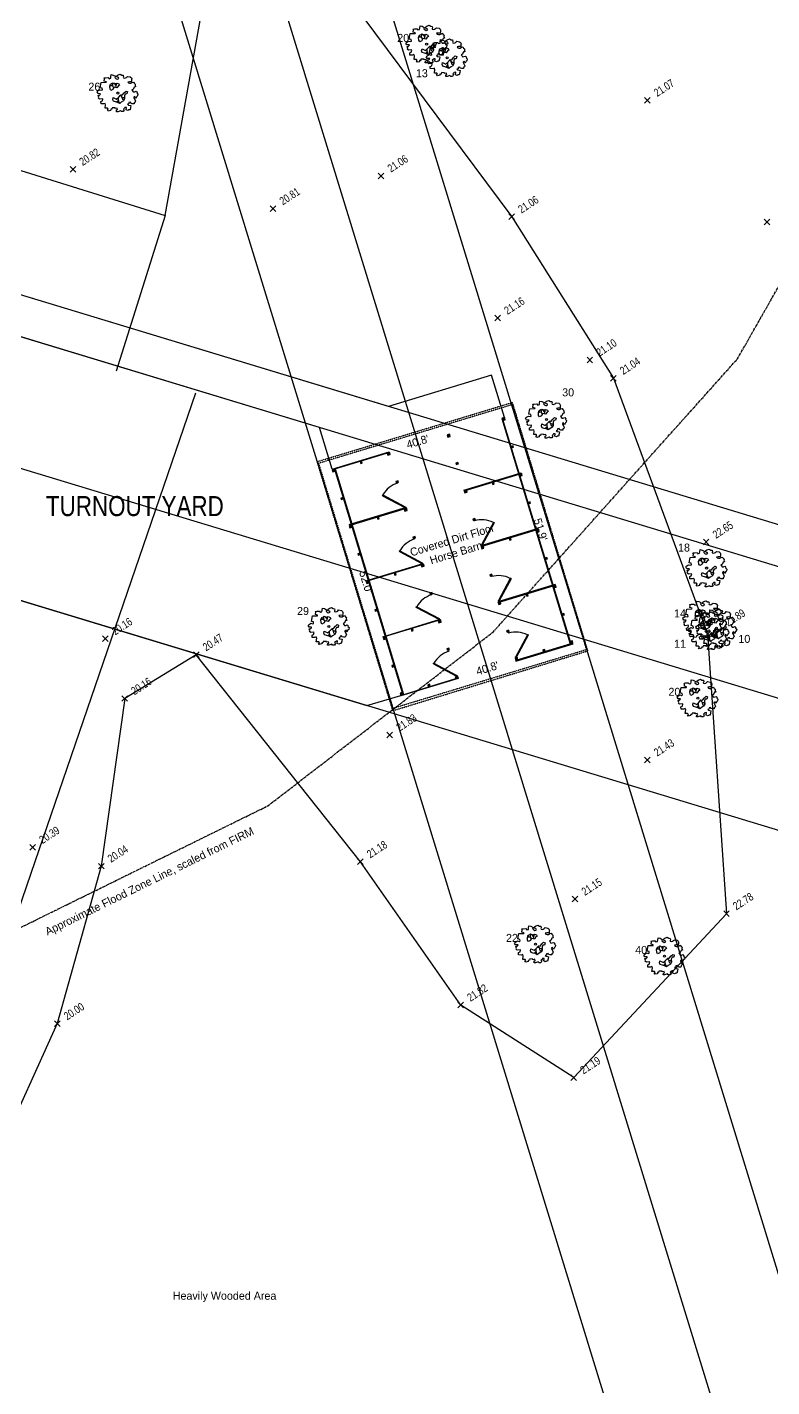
# Model space of a CAD drawing. Header units: inches. Extents: x -625442 to 34963, y -27993 to 66986.
# Drawn here: x -333629 to -331844, y 27782 to 31043 of the extents above; entities that cross this region are included whole.
import ezdxf
from ezdxf.enums import TextEntityAlignment as Align

# ---------------------------------------------------------------- set-up
doc = ezdxf.new("R2010")
doc.units = ezdxf.units.IN
doc.header["$LTSCALE"] = 0.5
doc.header["$MEASUREMENT"] = 0
doc.linetypes.add('HIDDEN2', pattern=[0.1875, 0.125, -0.0625])
doc.linetypes.add('PHANTOM', pattern=[20, 10, -2, 2, -2, 2, -2])
for name, color, linetype in [('A-ANNO-TEXT', 30, 'Continuous'), ('BUILDING OH', 80, 'HIDDEN2'), ('FEMA FLOOD ZONE', 190, 'PHANTOM'), ('FENCE', 7, 'FEN_LINE'), ('P-ABOVE', 201, 'HIDDEN2'), ('P-BELOW-LIGHT', 143, 'Continuous'), ('P-BELOW-MED', 145, 'Continuous'), ('P-WALL', 90, 'Continuous'), ('SPOT ELEVATION TEXT', 252, 'Continuous'), ('TEXT', 7, 'Continuous'), ('TREE LINE', 73, 'Continuous'), ('Trees-Anno', 43, 'Continuous'), ('TreesMARK', 46, 'Continuous')]:
    doc.layers.add(name, color=color, linetype=linetype)
doc.styles.add('1-8T', font='Arial.ttf', dxfattribs={"width": 0.8, "height": 24})
doc.styles.add('BLDG', font='IC-Romans.shx', dxfattribs={"width": 0.8})
doc.styles.get("Standard").update_dxf_attribs({"font": 'Arial.ttf'})
doc.styles.add('TXT', font='IC-Romans.shx')
doc.linetypes.add('FEN_LINE', pattern='A,0.5,-0.2,[" X ",Standard,S=0.1,R=0,X=-0.1,Y=-0.05],-0.25', length=0.95)

# ---------------------------------------------------------------- blocks, each defined once
blk = doc.blocks.new('SPT10')
at = {"color": 0, "linetype": 'Continuous'}
for p, q in [((-0.35, -0.35), (0.35, 0.35)), ((0.35, -0.35), (-0.35, 0.35))]:
    blk.add_line(p, q, dxfattribs=at)
blk = doc.blocks.new('TREE11')
at = {"linetype": 'Continuous'}
for p, q in [((-0.134, 0.178), (-0.184, 0.176)), ((-0.156, 0.177), (-0.179, 0.211)), ((-0.132, 0.24), (-0.134, 0.178)), ((-0.134, 0.178), (-0.103, 0.129)), ((-0.094, 0.242), (-0.047, 0.184)), ((-0.034, 0.247), (-0.058, 0.14)), ((0.006, -0.194), (-0.03, -0.231)), ((0.008, -0.119), (0.006, -0.244)), ((0.008, -0.167), (0.027, -0.23)), ((0.027, -0.23), (0.058, -0.256)), ((0.065, -0.059), (0.113, -0.104)), ((0.096, -0.089), (0.115, -0.156)), ((0.113, -0.104), (0.17, -0.108)), ((0.115, -0.156), (0.157, -0.173)), ((0.141, -0.107), (0.163, -0.133))]:
    blk.add_line(p, q, dxfattribs=at)
for points in [[(-0.04, 0.357), (-0.015, 0.344), (0.008, 0.351), (0.028, 0.361), (0.015, 0.389), (-0.027, 0.402), (-0.019, 0.434), (0.006, 0.451), (0.063, 0.474), (0.102, 0.449), (0.138, 0.447), (0.147, 0.41), (0.136, 0.393), (0.141, 0.378), (0.17, 0.37), (0.196, 0.378), (0.22, 0.391), (0.243, 0.415), (0.313, 0.402), (0.339, 0.381), (0.35, 0.351), (0.344, 0.329), (0.34, 0.28), (0.289, 0.282), (0.248, 0.275), (0.265, 0.252), (0.293, 0.244), (0.328, 0.244), (0.361, 0.265), (0.39, 0.275), (0.412, 0.246), (0.437, 0.224), (0.433, 0.195), (0.446, 0.154), (0.413, 0.148), (0.388, 0.092), (0.354, 0.079), (0.368, 0.058), (0.388, 0.027), (0.422, 0.031), (0.457, 0.043), (0.483, 0.016), (0.474, 0.001), (0.503, -0.026), (0.494, -0.071), (0.476, -0.084), (0.45, -0.136), (0.429, -0.087), (0.398, -0.104), (0.399, -0.119), (0.44, -0.196), (0.432, -0.226), (0.411, -0.238), (0.409, -0.268), (0.363, -0.268), (0.329, -0.255), (0.315, -0.23), (0.28, -0.238), (0.276, -0.273), (0.246, -0.282), (0.266, -0.303), (0.327, -0.315), (0.32, -0.365), (0.306, -0.423), (0.28, -0.423), (0.248, -0.44), (0.207, -0.421), (0.216, -0.36), (0.179, -0.362), (0.166, -0.381), (0.14, -0.4), (0.162, -0.419), (0.138, -0.464), (0.091, -0.464), (0.072, -0.441), (0.001, -0.467), (-0.033, -0.467), (-0.028, -0.422), (-0.003, -0.413), (-0.014, -0.379), (-0.063, -0.389), (-0.062, -0.374), (-0.141, -0.37), (-0.149, -0.404), (-0.177, -0.406), (-0.18, -0.435), (-0.24, -0.45), (-0.26, -0.42), (-0.236, -0.405), (-0.254, -0.38), (-0.315, -0.38), (-0.303, -0.291), (-0.316, -0.259), (-0.349, -0.272), (-0.418, -0.27), (-0.422, -0.212), (-0.383, -0.196), (-0.372, -0.151), (-0.384, -0.142), (-0.455, -0.151), (-0.484, -0.125), (-0.473, -0.106), (-0.49, -0.053), (-0.458, -0.053), (-0.439, -0.033), (-0.432, -0.017), (-0.493, -0.016), (-0.518, 0.028), (-0.497, 0.053), (-0.45, 0.082), (-0.409, 0.069), (-0.382, 0.08), (-0.388, 0.119), (-0.437, 0.131), (-0.412, 0.266), (-0.287, 0.27), (-0.282, 0.283), (-0.337, 0.3), (-0.331, 0.357), (-0.341, 0.379), (-0.305, 0.383), (-0.238, 0.387), (-0.216, 0.358), (-0.176, 0.368), (-0.17, 0.404), (-0.164, 0.459), (-0.113, 0.45), (-0.059, 0.418), (-0.073, 0.387)], [(-0.118, 0.258), (-0.067, 0.236), (-0.022, 0.249), (0.027, 0.23), (0.047, 0.196), (0.015, 0.181), (-0.022, 0.128), (-0.087, 0.145), (-0.114, 0.117), (-0.121, 0.09), (-0.174, 0.064), (-0.194, 0.1), (-0.201, 0.17), (-0.18, 0.224), (-0.136, 0.243)], [(0.014, -0.114), (0.079, -0.044), (0.118, -0.048), (0.163, 0.008), (0.206, 0.048), (0.241, 0.034), (0.227, -0.023), (0.185, -0.025), (0.166, -0.07), (0.171, -0.149), (0.145, -0.196), (0.088, -0.232), (0.048, -0.263), (-0.004, -0.237), (-0.053, -0.224), (-0.108, -0.207), (-0.126, -0.167), (-0.115, -0.115), (-0.029, -0.154)]]:
    blk.add_lwpolyline(points, close=True, dxfattribs=at)
blk.add_circle((0, 0), 0.0248, dxfattribs=at)

msp = doc.modelspace()

# ---------------------------------------------------------------- linework, layer by layer
at = {"layer": 'BUILDING OH'}
for points in [[(-332934.45234, 30000.88664), (-332465.69593, 30143.1234)], [(-332934.45234, 30000.88664), (-332753.1118, 29403.58621), (-332284.99687, 29547.24549), (-332465.69593, 30143.1234)]]:
    msp.add_lwpolyline(points, dxfattribs=at)
at = {"layer": 'DEFPOINTS'}
for p, q in [((-338764.83742, 50655.22511), (-330196.36454, 22734.78695)), ((-338993.93012, 50580.58565), (-330425.45724, 22660.14749)), ((-339229.15428, 50514.33546), (-330660.6814, 22593.8973)), ((-328337.03464, 28789.57021), (-343290.05203, 33328.41142)), ((-328364.91824, 28697.70888), (-343317.93563, 33236.55009)), ((-328450.78833, 28407.69444), (-343403.80572, 32946.53565)), ((-328536.65843, 28117.67999), (-343489.67582, 32656.5212))]:
    msp.add_line(p, q, dxfattribs=at)
at = {"layer": 'FEMA FLOOD ZONE'}
msp.add_lwpolyline([(-338076.1272, 27552.20048), (-337803.61034, 27864.74301), (-337632.45643, 28173.32053), (-337418.71776, 28592.71524), (-337341.23751, 28974.71159), (-337132.84229, 29372.73578), (-336953.8363, 29527.67127), (-336748.11308, 29583.76859), (-336659.94566, 29538.35642), (-336435.52039, 29340.6801), (-336366.05531, 29268.55494), (-336360.71187, 29207.11493), (-335901.17385, 28432.43707), (-335658.04623, 28306.8857), (-335361.48387, 28264.14487), (-335177.13444, 28256.13106), (-334808.43528, 28320.2422), (-334621.41384, 28403.05273), (-333051.84379, 29175.61297), (-332512.1541, 29592.33613), (-331926.43524, 30247.61468), (-331106.21353, 31690.11821)], dxfattribs=at)
at = {"layer": 'FENCE'}
for points in [[(-333298.58188, 30591.55128), (-333032.49767, 32075.12091), (-333167.98824, 32679.97527)], [(-334724.11911, 31035.55252), (-333298.58188, 30591.55128)], [(-333298.58188, 30591.55128), (-333416.05997, 30218.42996)], [(-333225.32605, 30165.28872), (-333620.36139, 29012.98269), (-334257.37465, 27150.97457)]]:
    msp.add_lwpolyline(points, dxfattribs=at)
at = {"layer": 'P-ABOVE'}
msp.add_lwpolyline([(-332752.38959, 29409.74534), (-332288.07273, 29550.635), (-332466.20948, 30137.7036), (-332930.52634, 29996.81395)], close=True, dxfattribs=at)
at = {"layer": 'P-BELOW-LIGHT'}
for p, q in [((-334089.88729, 29803.30794), (-332814.83111, 29416.27719)), ((-332814.83111, 29416.27719), (-332733.65469, 29440.5107))]:
    msp.add_line(p, q, dxfattribs=at)
for points in [[(-332484.94438, 30106.93825), (-332515.6889, 30208.26009), (-332763.31137, 30133.12294), (-334809.51264, 30754.22719)], [(-332898.28963, 29983.08266), (-332928.59861, 30082.96912), (-333749.98771, 30332.2937)]]:
    msp.add_lwpolyline(points, dxfattribs=at)
at = {"layer": 'P-BELOW-MED'}
for p, q in [((-332491.6428, 30104.90572), (-332490.20742, 30105.34126)), ((-332491.6428, 30104.90572), (-332327.4434, 29563.76913)), ((-332490.20742, 30105.34126), (-332327.60501, 29569.46771)), ((-332892.59104, 29983.24427), (-332729.98863, 29447.37073)), ((-332891.15567, 29983.67981), (-332726.95627, 29442.54323)), ((-332582.04692, 29932.73837), (-332444.72932, 29974.40524)), ((-332581.61137, 29931.30299), (-332449.55682, 29971.37287)), ((-332444.72932, 29974.40524), (-332444.29378, 29972.96986)), ((-332741.53608, 29951.22534), (-332741.02795, 29949.55073)), ((-332777.29093, 29919.29052), (-332723.93241, 29890.77529)), ((-332776.34828, 29921.05443), (-332722.98976, 29892.53921)), ((-332582.04692, 29932.73837), (-332581.61137, 29931.30299)), ((-332723.17072, 29890.70034), (-332722.95295, 29889.98265)), ((-332557.34792, 29860.81117), (-332556.83979, 29859.13656)), ((-332511.63966, 29855.07293), (-332540.15488, 29801.71441)), ((-332509.87574, 29854.13028), (-332538.39097, 29800.77176)), ((-332700.88548, 29817.25695), (-332700.37735, 29815.58235)), ((-332736.64033, 29785.32213), (-332683.28181, 29756.80691)), ((-332735.69768, 29787.08605), (-332682.33916, 29758.57082)), ((-332538.98256, 29800.28617), (-332538.76479, 29799.56848)), ((-332682.52012, 29756.73195), (-332682.30235, 29756.01426)), ((-332516.69732, 29726.84278), (-332516.18919, 29725.16818)), ((-332470.98906, 29721.10455), (-332499.50428, 29667.74602)), ((-332469.22514, 29720.16189), (-332497.74036, 29666.80337)), ((-332660.23488, 29683.28857), (-332659.72675, 29681.61396)), ((-332695.98973, 29651.35374), (-332642.63121, 29622.83852)), ((-332695.04708, 29653.11766), (-332641.68855, 29624.60244)), ((-332498.33196, 29666.31778), (-332498.11419, 29665.60009)), ((-332641.86952, 29622.76356), (-332641.65175, 29622.04587)), ((-332475.61118, 29591.43902), (-332475.10305, 29589.76442)), ((-332429.90291, 29585.70078), (-332458.41814, 29532.34226)), ((-332428.139, 29584.75813), (-332456.65422, 29531.39961)), ((-332619.14873, 29547.8848), (-332618.6406, 29546.2102)), ((-332654.90358, 29515.94998), (-332601.54506, 29487.43476)), ((-332653.96093, 29517.7139), (-332600.60241, 29489.19868)), ((-332457.24582, 29530.91402), (-332457.02805, 29530.19633)), ((-332600.78337, 29487.3598), (-332600.5656, 29486.64211))]:
    msp.add_line(p, q, dxfattribs=at)
for points in [[(-332898.28963, 29983.08266), (-332760.97203, 30024.74953), (-332760.53649, 30023.31415), (-332892.59104, 29983.24427)], [(-332851.94044, 29849.27589), (-332719.88589, 29889.34577), (-332720.32143, 29890.78114), (-332857.63903, 29849.11427)], [(-332403.64318, 29839.00148), (-332404.07872, 29840.43685), (-332541.39631, 29798.76998), (-332540.96077, 29797.33461), (-332408.90622, 29837.40449)], [(-332816.55288, 29713.71051), (-332816.98842, 29715.14589), (-332679.67083, 29756.81275), (-332679.23528, 29755.37738), (-332811.28984, 29715.3075)], [(-332362.99257, 29705.03309), (-332363.42812, 29706.46846), (-332500.74571, 29664.8016), (-332500.31017, 29663.36622), (-332368.25562, 29703.4361)], [(-332775.90228, 29579.74213), (-332776.33782, 29581.1775), (-332639.02022, 29622.84437), (-332638.58468, 29621.40899), (-332770.63923, 29581.33911)], [(-332326.00803, 29564.20467), (-332458.06258, 29524.13479), (-332457.62704, 29522.69942), (-332320.30944, 29564.36628), (-332320.74498, 29565.80166)], [(-332728.39164, 29442.10768), (-332596.33709, 29482.17756), (-332595.90155, 29480.74219), (-332733.21915, 29439.07532), (-332733.65469, 29440.5107)]]:
    msp.add_lwpolyline(points, dxfattribs=at)
for centre in [(-332776.81961, 29920.17247), (-332723.46108, 29891.65725), (-332510.7577, 29854.60161), (-332736.16901, 29786.20409), (-332539.27292, 29801.24308), (-332682.81048, 29757.68887), (-332470.1071, 29720.63322), (-332695.5184, 29652.2357), (-332498.62232, 29667.2747), (-332642.15988, 29623.72048), (-332429.02096, 29585.22946), (-332654.43226, 29516.83194), (-332457.53618, 29531.87093), (-332601.07373, 29488.31672)]:
    msp.add_circle(centre, 1, dxfattribs=at)
for centre, start, end in [((-332723.46108, 29891.65725), 106.87959644, 150.93254798), ((-332539.27292, 29801.24308), 62.8266449, 106.87959644), ((-332682.81048, 29757.68887), 106.87959644, 150.93254798), ((-332498.62232, 29667.2747), 62.8266449, 106.87959644), ((-332642.15988, 29623.72048), 106.87959644, 150.93254798), ((-332457.53618, 29531.87093), 62.8266449, 106.87959644), ((-332601.07373, 29488.31672), 106.87959644, 150.93254798)]:
    msp.add_arc(centre, 60.5, start, end, dxfattribs=at)
at = {"layer": 'P-WALL'}
for p, q in [((-332490.20742, 30105.34126), (-332483.34739, 30101.6752)), ((-332484.94438, 30106.93825), (-332488.61044, 30100.07822)), ((-332616.99893, 30066.86837), (-332620.66499, 30060.00834)), ((-332622.26198, 30065.27138), (-332615.40194, 30061.60532)), ((-332469.59176, 30037.40015), (-332463.31245, 30035.64793)), ((-332464.32872, 30038.99714), (-332468.5755, 30034.05094)), ((-332825.92369, 29997.72581), (-332830.86989, 30001.97259)), ((-332827.52068, 30002.98885), (-332829.2729, 29996.70954)), ((-332765.79953, 30021.71716), (-332758.9395, 30018.05111)), ((-332760.53649, 30023.31415), (-332764.20255, 30016.45412)), ((-332897.85409, 29981.64728), (-332890.99405, 29977.98123)), ((-332892.59104, 29983.24427), (-332896.2571, 29976.38424)), ((-332601.64631, 29997.33027), (-332595.367, 29995.57805)), ((-332596.38327, 29998.92726), (-332600.63005, 29993.98106)), ((-332449.55682, 29971.37287), (-332442.69679, 29967.70682)), ((-332444.29378, 29972.96986), (-332447.95983, 29966.10983)), ((-332745.18387, 29953.77605), (-332738.90456, 29952.02383)), ((-332739.92083, 29955.37304), (-332744.16761, 29950.42684)), ((-332509.68098, 29947.38152), (-332514.62718, 29951.6283)), ((-332511.27797, 29952.64456), (-332513.03019, 29946.36525)), ((-332877.23842, 29913.70617), (-332870.95911, 29911.95395)), ((-332871.97538, 29915.30316), (-332876.22216, 29910.35696)), ((-332581.61137, 29931.30299), (-332574.75134, 29927.63694)), ((-332576.34833, 29932.89998), (-332580.01439, 29926.03995)), ((-332423.67812, 29905.02875), (-332427.92489, 29900.08255)), ((-332725.14893, 29887.74878), (-332718.2889, 29884.08272)), ((-332719.88589, 29889.34577), (-332723.55194, 29882.48573)), ((-332428.94116, 29903.43176), (-332422.66185, 29901.67954)), ((-332857.20348, 29847.6789), (-332850.34345, 29844.01284)), ((-332851.94044, 29849.27589), (-332855.6065, 29842.41585)), ((-332785.27309, 29863.75742), (-332790.21929, 29868.0042)), ((-332786.87008, 29869.02046), (-332788.6223, 29862.74116)), ((-332560.99571, 29863.36188), (-332554.7164, 29861.60966)), ((-332555.73267, 29864.95887), (-332559.97945, 29860.01267)), ((-332403.64318, 29839.00148), (-332407.30923, 29832.14144)), ((-332704.53327, 29819.80767), (-332698.25396, 29818.05545)), ((-332699.27022, 29821.40466), (-332703.517, 29816.45846)), ((-332469.03038, 29813.41313), (-332473.97658, 29817.65991)), ((-332470.62737, 29818.67617), (-332472.37959, 29812.39687)), ((-332408.90622, 29837.40449), (-332402.04619, 29833.73843)), ((-332836.58782, 29779.73779), (-332830.30851, 29777.98557)), ((-332831.32478, 29781.33478), (-332835.57156, 29776.38858)), ((-332540.96077, 29797.33461), (-332534.10074, 29793.66855)), ((-332535.69773, 29798.9316), (-332539.36378, 29792.07156)), ((-332684.49833, 29753.78039), (-332677.6383, 29750.11434)), ((-332679.23528, 29755.37738), (-332682.90134, 29748.51735)), ((-332388.29056, 29769.46338), (-332382.01125, 29767.71116)), ((-332383.02751, 29771.06037), (-332387.27429, 29766.11417)), ((-332816.55288, 29713.71051), (-332809.69285, 29710.04446)), ((-332811.28984, 29715.3075), (-332814.95589, 29708.44747)), ((-332744.62249, 29729.78903), (-332749.56869, 29734.03581)), ((-332746.21948, 29735.05208), (-332747.9717, 29728.77277)), ((-332520.34511, 29729.3935), (-332514.0658, 29727.64128)), ((-332515.08207, 29730.99049), (-332519.32884, 29726.04429)), ((-332663.88267, 29685.83928), (-332657.60336, 29684.08706)), ((-332658.61962, 29687.43627), (-332662.8664, 29682.49007)), ((-332428.37978, 29679.44474), (-332433.32598, 29683.69152)), ((-332429.97677, 29684.70779), (-332431.72899, 29678.42848)), ((-332368.25562, 29703.4361), (-332361.39559, 29699.77005)), ((-332362.99257, 29705.03309), (-332366.65863, 29698.17306)), ((-332795.93722, 29645.7694), (-332789.65791, 29644.01718)), ((-332790.67417, 29647.36639), (-332794.92095, 29642.42019)), ((-332500.31017, 29663.36622), (-332493.45014, 29659.70017)), ((-332495.04713, 29664.96321), (-332498.71318, 29658.10318)), ((-332643.84773, 29619.81201), (-332636.98769, 29616.14595)), ((-332638.58468, 29621.40899), (-332642.25074, 29614.54896)), ((-332347.63995, 29635.49499), (-332341.36065, 29633.74277)), ((-332342.37691, 29637.09198), (-332346.62369, 29632.14578)), ((-332775.90228, 29579.74213), (-332769.04225, 29576.07607)), ((-332770.63923, 29581.33911), (-332774.30529, 29574.47908)), ((-332703.97189, 29595.82065), (-332708.91809, 29600.06743)), ((-332705.56888, 29601.08369), (-332707.3211, 29594.80438)), ((-332479.69451, 29595.42511), (-332473.4152, 29593.67289)), ((-332474.43146, 29597.0221), (-332478.67824, 29592.0759)), ((-332623.23206, 29551.87089), (-332616.95275, 29550.11867)), ((-332617.96902, 29553.46788), (-332622.2158, 29548.52169)), ((-332387.72918, 29545.47636), (-332392.67537, 29549.72314)), ((-332389.32616, 29550.7394), (-332391.07839, 29544.46009)), ((-332327.60501, 29569.46771), (-332320.74498, 29565.80166)), ((-332322.34197, 29571.0647), (-332326.00803, 29564.20467)), ((-332750.02357, 29513.398), (-332754.27035, 29508.45181)), ((-332459.65957, 29529.39784), (-332452.79954, 29525.73178)), ((-332454.39652, 29530.99482), (-332458.06258, 29524.13479)), ((-332755.28662, 29511.80102), (-332749.00731, 29510.04879)), ((-332603.19712, 29485.84362), (-332596.33709, 29482.17756)), ((-332597.93408, 29487.44061), (-332601.60014, 29480.58058)), ((-332729.98863, 29447.37073), (-332733.65469, 29440.5107)), ((-332663.32129, 29461.85226), (-332668.26748, 29466.09904)), ((-332664.91827, 29467.11531), (-332666.6705, 29460.836)), ((-332735.25168, 29445.77374), (-332728.39164, 29442.10768))]:
    msp.add_line(p, q, dxfattribs=at)
for points in [[(-332488.61044, 30100.07822), (-332483.34739, 30101.6752), (-332484.94438, 30106.93825), (-332490.20742, 30105.34126)], [(-332620.66499, 30060.00834), (-332615.40194, 30061.60532), (-332616.99893, 30066.86837), (-332622.26198, 30065.27138)], [(-332468.5755, 30034.05094), (-332463.31245, 30035.64793), (-332464.32872, 30038.99714), (-332469.59176, 30037.40015)], [(-332830.86989, 30001.97259), (-332829.2729, 29996.70954), (-332825.92369, 29997.72581), (-332827.52068, 30002.98885)], [(-332764.20255, 30016.45412), (-332758.9395, 30018.05111), (-332760.53649, 30023.31415), (-332765.79953, 30021.71716)], [(-332896.2571, 29976.38424), (-332890.99405, 29977.98123), (-332892.59104, 29983.24427), (-332897.85409, 29981.64728)], [(-332600.63005, 29993.98106), (-332595.367, 29995.57805), (-332596.38327, 29998.92726), (-332601.64631, 29997.33027)], [(-332447.95983, 29966.10983), (-332442.69679, 29967.70682), (-332444.29378, 29972.96986), (-332449.55682, 29971.37287)], [(-332744.16761, 29950.42684), (-332738.90456, 29952.02383), (-332739.92083, 29955.37304), (-332745.18387, 29953.77605)], [(-332514.62718, 29951.6283), (-332513.03019, 29946.36525), (-332509.68098, 29947.38152), (-332511.27797, 29952.64456)], [(-332876.22216, 29910.35696), (-332870.95911, 29911.95395), (-332871.97538, 29915.30316), (-332877.23842, 29913.70617)], [(-332580.01439, 29926.03995), (-332574.75134, 29927.63694), (-332576.34833, 29932.89998), (-332581.61137, 29931.30299)], [(-332427.92489, 29900.08255), (-332422.66185, 29901.67954), (-332423.67812, 29905.02875), (-332428.94116, 29903.43176)], [(-332723.55194, 29882.48573), (-332718.2889, 29884.08272), (-332719.88589, 29889.34577), (-332725.14893, 29887.74878)], [(-332855.6065, 29842.41585), (-332850.34345, 29844.01284), (-332851.94044, 29849.27589), (-332857.20348, 29847.6789)], [(-332790.21929, 29868.0042), (-332788.6223, 29862.74116), (-332785.27309, 29863.75742), (-332786.87008, 29869.02046)], [(-332559.97945, 29860.01267), (-332554.7164, 29861.60966), (-332555.73267, 29864.95887), (-332560.99571, 29863.36188)], [(-332407.30923, 29832.14144), (-332402.04619, 29833.73843), (-332403.64318, 29839.00148), (-332408.90622, 29837.40449)], [(-332703.517, 29816.45846), (-332698.25396, 29818.05545), (-332699.27022, 29821.40466), (-332704.53327, 29819.80767)], [(-332473.97658, 29817.65991), (-332472.37959, 29812.39687), (-332469.03038, 29813.41313), (-332470.62737, 29818.67617)], [(-332835.57156, 29776.38858), (-332830.30851, 29777.98557), (-332831.32478, 29781.33478), (-332836.58782, 29779.73779)], [(-332539.36378, 29792.07156), (-332534.10074, 29793.66855), (-332535.69773, 29798.9316), (-332540.96077, 29797.33461)], [(-332682.90134, 29748.51735), (-332677.6383, 29750.11434), (-332679.23528, 29755.37738), (-332684.49833, 29753.78039)], [(-332387.27429, 29766.11417), (-332382.01125, 29767.71116), (-332383.02751, 29771.06037), (-332388.29056, 29769.46338)], [(-332814.95589, 29708.44747), (-332809.69285, 29710.04446), (-332811.28984, 29715.3075), (-332816.55288, 29713.71051)], [(-332749.56869, 29734.03581), (-332747.9717, 29728.77277), (-332744.62249, 29729.78903), (-332746.21948, 29735.05208)], [(-332519.32884, 29726.04429), (-332514.0658, 29727.64128), (-332515.08207, 29730.99049), (-332520.34511, 29729.3935)], [(-332662.8664, 29682.49007), (-332657.60336, 29684.08706), (-332658.61962, 29687.43627), (-332663.88267, 29685.83928)], [(-332433.32598, 29683.69152), (-332431.72899, 29678.42848), (-332428.37978, 29679.44474), (-332429.97677, 29684.70779)], [(-332366.65863, 29698.17306), (-332361.39559, 29699.77005), (-332362.99257, 29705.03309), (-332368.25562, 29703.4361)], [(-332794.92095, 29642.42019), (-332789.65791, 29644.01718), (-332790.67417, 29647.36639), (-332795.93722, 29645.7694)], [(-332498.71318, 29658.10318), (-332493.45014, 29659.70017), (-332495.04713, 29664.96321), (-332500.31017, 29663.36622)], [(-332642.25074, 29614.54896), (-332636.98769, 29616.14595), (-332638.58468, 29621.40899), (-332643.84773, 29619.81201)], [(-332346.62369, 29632.14578), (-332341.36065, 29633.74277), (-332342.37691, 29637.09198), (-332347.63995, 29635.49499)], [(-332774.30529, 29574.47908), (-332769.04225, 29576.07607), (-332770.63923, 29581.33911), (-332775.90228, 29579.74213)], [(-332708.91809, 29600.06743), (-332707.3211, 29594.80438), (-332703.97189, 29595.82065), (-332705.56888, 29601.08369)], [(-332478.67824, 29592.0759), (-332473.4152, 29593.67289), (-332474.43146, 29597.0221), (-332479.69451, 29595.42511)], [(-332622.2158, 29548.52169), (-332616.95275, 29550.11867), (-332617.96902, 29553.46788), (-332623.23206, 29551.87089)], [(-332392.67537, 29549.72314), (-332391.07839, 29544.46009), (-332387.72918, 29545.47636), (-332389.32616, 29550.7394)], [(-332326.00803, 29564.20467), (-332320.74498, 29565.80166), (-332322.34197, 29571.0647), (-332327.60501, 29569.46771)], [(-332754.27035, 29508.45181), (-332749.00731, 29510.04879), (-332750.02357, 29513.398), (-332755.28662, 29511.80102)], [(-332458.06258, 29524.13479), (-332452.79954, 29525.73178), (-332454.39652, 29530.99482), (-332459.65957, 29529.39784)], [(-332601.60014, 29480.58058), (-332596.33709, 29482.17756), (-332597.93408, 29487.44061), (-332603.19712, 29485.84362)], [(-332733.65469, 29440.5107), (-332728.39164, 29442.10768), (-332729.98863, 29447.37073), (-332735.25168, 29445.77374)], [(-332668.26748, 29466.09904), (-332666.6705, 29460.836), (-332663.32129, 29461.85226), (-332664.91827, 29467.11531)]]:
    msp.add_lwpolyline(points, close=True, dxfattribs=at)
at = {"layer": 'TREE LINE'}
msp.add_lwpolyline([(-332826.55554, 31071.44045), (-332467.67613, 30588.28975), (-332223.87327, 30200.95328), (-331998.18065, 29587.80053), (-331952.68818, 28916.79704), (-332319.00272, 28523.52181), (-332589.90968, 28697.64521), (-332830.4359, 29041.57703), (-333223.852, 29538.04173), (-333395.34255, 29432.99685), (-333451.61989, 29030.8184), (-333556.78559, 28653.05492), (-333699.55966, 28339.87667), (-333782.52216, 27571.49073)], dxfattribs=at)

# ---------------------------------------------------------------- block references
at = {"layer": 'SPOT ELEVATION TEXT', "xscale": 19.2, "yscale": 19.2, "zscale": 19.2}
for p in [(-332142.45743, 30867.87956), (-333519.50489, 30702.27999), (-332780.73029, 30686.31259), (-333039.82151, 30607.93032), (-332467.67613, 30588.28975), (-331855.32419, 30575.73069), (-332501.14738, 30345.32113), (-332280.36045, 30245.09177), (-332223.87327, 30200.95328), (-332001.45211, 29808.03079), (-333441.64105, 29576.49078), (-331998.18065, 29587.80053), (-333223.852, 29538.04173), (-333395.34255, 29432.99685), (-332759.85976, 29345.67371), (-332142.43381, 29285.65741), (-333615.74376, 29076.02169), (-333451.61989, 29030.8184), (-332830.4359, 29041.57703), (-332315.73597, 28951.79152), (-331952.68818, 28916.79704), (-332589.90968, 28697.64521), (-333556.78559, 28653.05492), (-332319.00272, 28523.52181)]:
    msp.add_blockref('SPT10', p, dxfattribs=at)
at = {"layer": 'TreesMARK', "color": 46, "xscale": 96, "yscale": 96, "zscale": 96}
for p in [(-332671.50696, 31002.05353), (-332622.53512, 30969.52246), (-333411.87645, 30885.15511), (-332384.43299, 30102.39237), (-332000.32885, 29745.85614), (-332905.73537, 29605.41246), (-332008.02929, 29622.05731), (-331976.60489, 29601.40617), (-331995.16412, 29595.10992), (-332021.45154, 29433.66044), (-332410.84008, 28843.75526), (-332101.10385, 28814.64999)]:
    msp.add_blockref('TREE11', p, dxfattribs=at)

# ---------------------------------------------------------------- texts
at = {"layer": 'A-ANNO-TEXT', "ltscale": 0.5, "style": '1-8T', "width": 0.8}
msp.add_text('TURNOUT YARD', height=48, dxfattribs=at).set_placement((-333583.99148, 29870.47432))
at = {"layer": 'SPOT ELEVATION TEXT', "style": 'BLDG', "width": 0.8}
for s, p in [('21.07', (-332097.34526, 30889.47937)), ('20.82', (-333474.39271, 30723.87981)), ('21.06', (-332735.61812, 30707.91241)), ('20.81', (-332994.70934, 30629.53013)), ('21.06', (-332422.56395, 30609.88956)), ('21.16', (-332456.0352, 30366.92094)), ('21.10', (-332235.24828, 30266.69159)), ('21.04', (-332178.76109, 30222.55309)), ('22.65', (-331956.33993, 29829.6306)), ('21.89', (-331927.00479, 29618.81069)), ('20.16', (-333396.52888, 29598.0906)), ('20.47', (-333178.73982, 29559.64154)), ('20.16', (-333350.23038, 29454.59666)), ('21.83', (-332714.74758, 29367.27352)), ('21.43', (-332097.32163, 29307.25722)), ('20.39', (-333570.63159, 29097.62151)), ('21.18', (-332785.32372, 29063.17684)), ('20.04', (-333406.50771, 29052.41822)), ('21.15', (-332270.6238, 28973.39134)), ('22.78', (-331907.57601, 28938.39685)), ('21.82', (-332544.7975, 28719.24502)), ('20.00', (-333511.67341, 28674.65474)), ('21.19', (-332273.89054, 28545.12162))]:
    msp.add_text(s, height=19.2, rotation=33, dxfattribs=at).set_placement(p, align=Align.CENTER)
at = {"layer": 'TEXT', "char_height": 19.2, "attachment_point": 2, "style": 'TXT'}
for s, insert, rotation in [("40.8'", (-332695.89293, 30058.22541), 16.87959644), ('Covered Dirt Floor \\PHorse Barn', (-332613.21441, 29822.35529), 16.87959644), ("51.9'", (-332389.12672, 29841.00559), 286.8698464), ("52.0'", (-332807.36771, 29715.02748), 286.88830111), ("40.8'", (-332528.8542, 29514.78686), 17.06066935), ('Approximate Flood Zone Line, scaled from FIRM', (-333340.31246, 29003.26195), 26.20693609)]:
    msp.add_mtext(s, dxfattribs=dict(at, insert=insert, rotation=rotation))
at = {"layer": 'TEXT', "insert": (-333155.90143, 28010.06762), "char_height": 19.2, "attachment_point": 2, "style": 'TXT'}
msp.add_mtext('Heavily Wooded Area', dxfattribs=at)
at = {"layer": 'Trees-Anno', "char_height": 19.2, "attachment_point": 9, "style": 'TXT'}
for s, insert in [('20', (-332713.36787, 31007.47143)), ('13', (-332668.68195, 30922.74055)), ('26', (-333453.73736, 30890.57301)), ('30', (-332318.04909, 30157.34132)), ('18', (-332040.33671, 29785.08582)), ('29', (-332953.52589, 29632.96333)), ('14', (-332049.8902, 29627.47521)), ('10', (-331895.65245, 29566.14225)), ('11', (-332049.74543, 29554.56857)), ('20', (-332063.31246, 29439.07834)), ('22', (-332452.70099, 28849.17316)), ('40', (-332142.96477, 28820.06789))]:
    msp.add_mtext(s, dxfattribs=dict(at, insert=insert))

doc.saveas('drawing.dxf')
